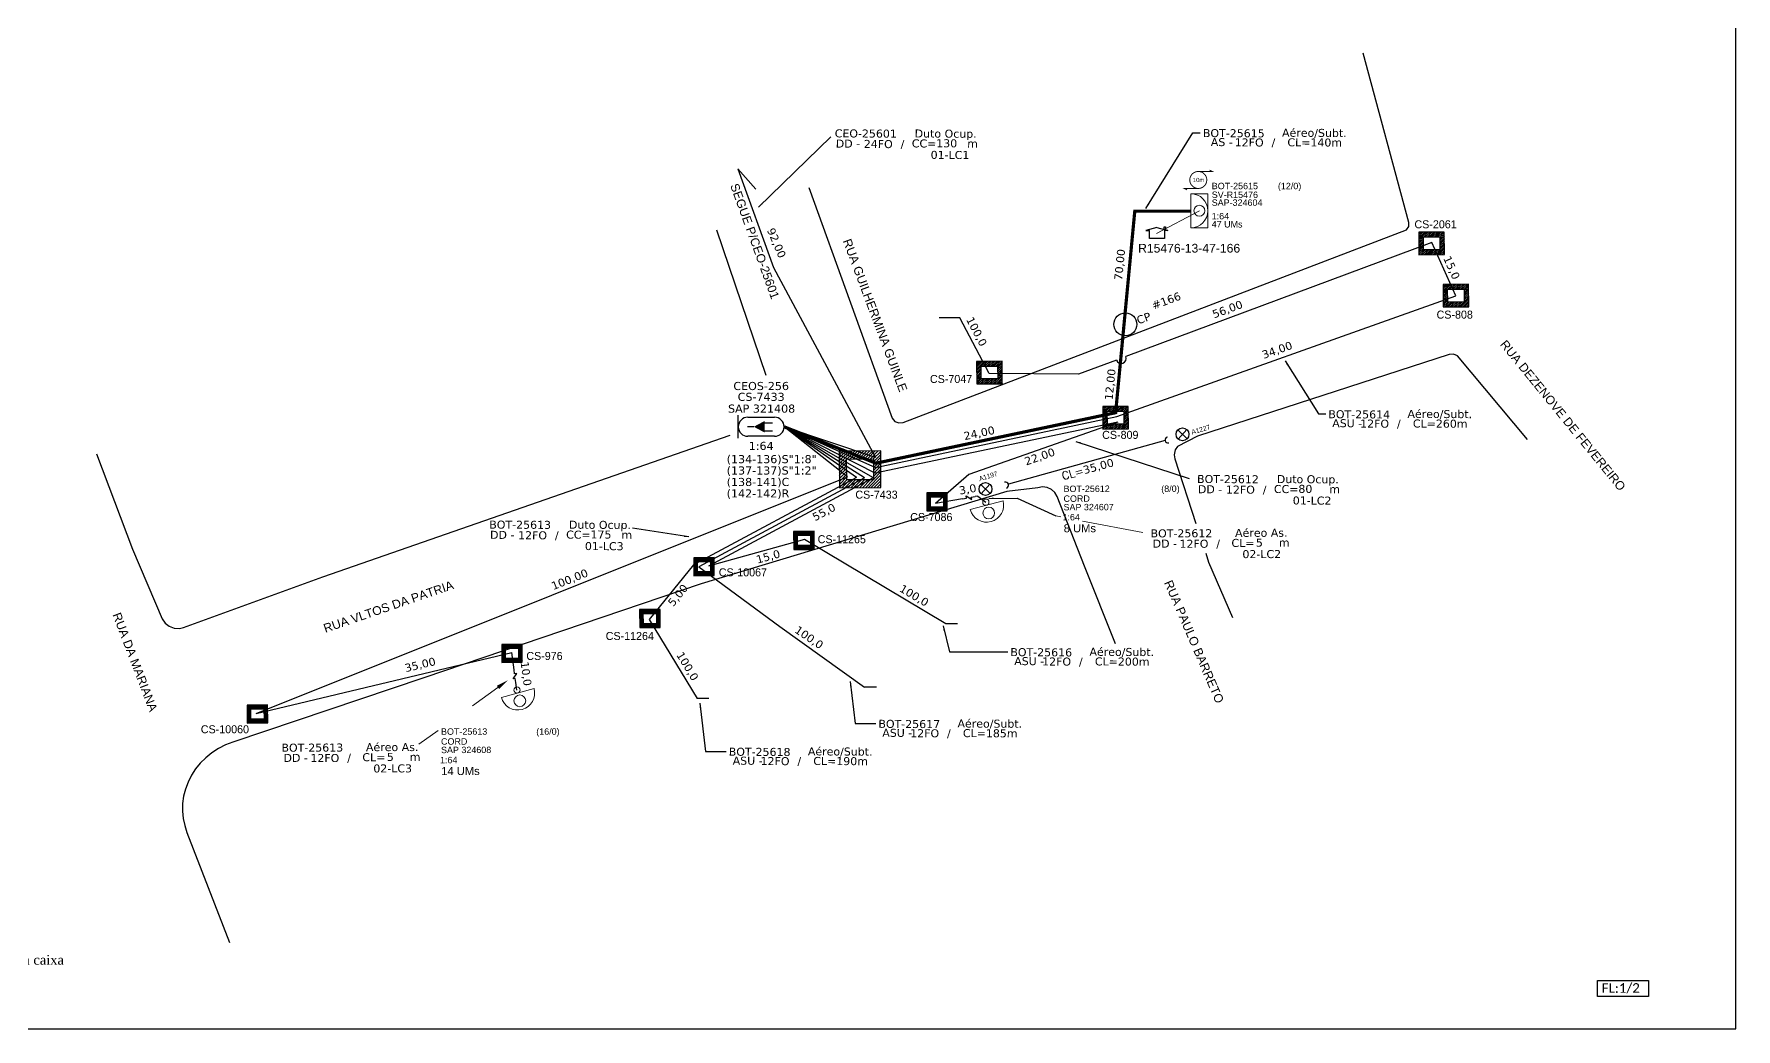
# Model space of a CAD drawing. Header units: metres. Extents: x -1286 to 457, y -500 to 94.
# Drawn here: x -977 to -445, y -500 to -189 of the extents above; entities that cross this region are included whole.
import ezdxf
from ezdxf.enums import TextEntityAlignment as Align

# ---------------------------------------------------------------- set-up
doc = ezdxf.new("R2010")
doc.units = ezdxf.units.M
for name, color, linetype in [('10.1-Caixas Subterrâneas', 5, 'Continuous'), ('20.4-CEOS', 1, 'Continuous'), ('Caixas Subterrâneas', 5, 'Continuous'), ('CAP a instalar', 1, 'Continuous'), ('celulas gpon', 7, 'Continuous'), ('Folga', 1, 'Continuous'), ('label_cabos', 7, 'Continuous'), ('Legenda', 1, 'Continuous'), ('locais legendas', 7, 'Continuous'), ('QUADRA', 7, 'Continuous')]:
    doc.layers.add(name, color=color, linetype=linetype)
for name, color, linetype, lineweight in [("20.0-LEGENDA DOS CDO'S", 1, 'Continuous', 0), ('20.1-CDO_INTERIOR', 1, 'Continuous', 0), ('20.2-CDO_POSTE', 1, 'Continuous', 5), ('20.6-CORDOALHA_SUPORTE', 7, 'Continuous', 25), ('CORDOALHA_SUPORTE', 7, 'Continuous', 25), ('Segmento Logradouro Texto', 238, 'Continuous', 0)]:
    doc.layers.add(name, color=color, linetype=linetype, lineweight=lineweight)
doc.layers.add('DROP DE CLIENTE', color=140, linetype='Continuous', plot=False)
doc.layers.add('EXTRA', color=50, linetype='Continuous', plot=False)
doc.styles.add('ARIAL', font='arial.ttf')
doc.styles.add('DIGICADE', font='arial.ttf')
doc.styles.add('ROMANS', font='romans.shx')
doc.styles.add('siredit', font='verdana.ttf')
doc.styles.add('WMF-Calibri0', font='calibri.ttf')
doc.linetypes.add('FENCELINE1', pattern='A,0.25,-0.1,[133,ltypeshp.shx,S=0.1,R=0,X=-0.1,Y=0],-0.1,1', length=1.45)
doc.dimstyles.new('ISO-25', dxfattribs={"dimtxt": 2.5, "dimasz": 2.5, "dimexe": 1.25, "dimexo": 0.625, "dimtad": 1, "dimtxsty": 'Standard', "dimcen": 2.5, "dimadec": 0, "dimazin": 0, "dimtfac": 1, "dimtmove": 0, "dimatfit": 3, "dimfxl": 0, "dimarcsym": 0})

# ---------------------------------------------------------------- blocks, each defined once
blk = doc.blocks.new('*X70')
at = {"color": 0, "linetype": 'Continuous'}
for p, q in [((-1.25, 0.34099), (-0.49099, 1.1)), ((-1.25, 0.517767), (-0.667767, 1.1)), ((-1.25, 0.694544), (-0.844544, 1.1)), ((-1.25, 0.87132), (-1.02132, 1.1)), ((-1.25, 1.048097), (-1.198097, 1.1)), ((-0.789214, 0.625), (-0.314214, 1.1)), ((-0.612437, 0.625), (-0.137437, 1.1)), ((-0.43566, 0.625), (0.03934, 1.1)), ((-0.258883, 0.625), (0.216117, 1.1)), ((-0.082107, 0.625), (0.392893, 1.1)), ((0.09467, 0.625), (0.56967, 1.1)), ((0.271447, 0.625), (0.746447, 1.1)), ((0.448223, 0.625), (0.923223, 1.1)), ((0.625, 0.625), (1.1, 1.1)), ((0.801777, 0.625), (1.25, 1.073223)), ((-1.25, 0.164214), (-0.8035, 0.610714)), ((-1.25, -0.012563), (-0.8035, 0.433937)), ((-1.25, -0.18934), (-0.8035, 0.25716)), ((-1.25, -0.366117), (-0.8035, 0.080383)), ((0.8035, 0.449947), (1.25, 0.896447)), ((0.8035, 0.27317), (1.25, 0.71967)), ((0.8035, 0.096393), (1.25, 0.542893)), ((0.8035, -0.080383), (1.25, 0.366117)), ((0.8035, -0.25716), (1.25, 0.18934)), ((0.8035, -0.433937), (1.25, 0.012563)), ((-1.25, -0.542893), (-0.8035, -0.096393)), ((-1.25, -0.71967), (-0.8035, -0.27317)), ((-1.25, -0.896447), (-0.8035, -0.449947)), ((-1.25, -1.073223), (-0.801777, -0.625)), ((-1.1, -1.1), (-0.625, -0.625)), ((-0.923223, -1.1), (-0.448223, -0.625)), ((-0.746447, -1.1), (-0.271447, -0.625)), ((-0.56967, -1.1), (-0.09467, -0.625)), ((-0.392893, -1.1), (0.082107, -0.625)), ((-0.216117, -1.1), (0.258883, -0.625)), ((-0.03934, -1.1), (0.43566, -0.625)), ((0.137437, -1.1), (0.612437, -0.625)), ((0.314214, -1.1), (0.789214, -0.625)), ((0.49099, -1.1), (1.25, -0.34099)), ((0.667767, -1.1), (1.25, -0.517767)), ((0.8035, -0.610714), (1.25, -0.164214)), ((0.844544, -1.1), (1.25, -0.694544)), ((1.02132, -1.1), (1.25, -0.87132)), ((1.198097, -1.1), (1.25, -1.048097))]:
    blk.add_line(p, q, dxfattribs=at)
blk = doc.blocks.new('MANHOLE_MQ')
at = {"color": 0, "linetype": 'Continuous'}
for p, q in [((0.00000623, 0.00000569), (-0.00000627, 0.00000569)), ((-0.00000627, 0.00000569), (-0.00000627, -0.00000531)), ((0.00000623, -0.00000531), (0.00000623, 0.00000569)), ((-0.00000404, 0.00000331), (0.00000399, 0.00000331)), ((-0.00000404, -0.00000294), (-0.00000404, 0.00000331)), ((0.00000399, 0.00000331), (0.00000399, -0.00000294)), ((0.00000399, -0.00000294), (-0.00000404, -0.00000294)), ((0.00000399, -0.00000294), (0.00000399, -0.00000294)), ((-0.00000627, -0.00000531), (0.00000623, -0.00000531))]:
    blk.add_line(p, q, dxfattribs=at)
at = {"color": 0, "linetype": 'Continuous', "xscale": 5e-06, "yscale": 5e-06, "zscale": 1e-05}
blk.add_blockref('*X70', (-0.00000002, 0.00000019), dxfattribs=at)
blk = doc.blocks.new('CDOE_CT_POST_DESENHO')
at = {"color": 0}
blk.add_line((2.14, 0.39), (-2.11, 0.39), dxfattribs=at)
for centre, radius in [((0.01, 1.4), 0.733), ((0.01, 0), 0.393)]:
    blk.add_circle(centre, radius, dxfattribs=at)
blk.add_arc((0.01, 0.39), 2.12, 0, 180, dxfattribs=at)
blk = doc.blocks.new('*U108')
at = {"layer": '20.4-CEOS', "color": 7, "style": 'siredit'}
for tag, p in [('FIBRAS_SPLITTER', (0, 0)), ('FIBRAS_TOP_C', (0, -4.13)), ('RESERVA_FINAIS', (0, -5.46))]:
    blk.add_attdef(tag, p, '', height=1.01, dxfattribs=at)
for tag, p, flags in [('ID_ATIVIDADE', (0, -6.77), 3), ('QTDE', (0, -9.4), 1), ('FATOR', (0, -8.09), 1), ('FID', (0, -10.71), 1)]:
    blk.add_attdef(tag, p, '', height=1.01, dxfattribs=dict(at, flags=flags))
blk = doc.blocks.new('*U109')
at = {"layer": '20.4-CEOS', "color": 7, "style": 'siredit'}
blk.add_attdef('FIBRAS_SPLITTER', (0, 0), '', height=1.01, dxfattribs=at)
for tag, p, flags in [('ID_ATIVIDADE', (0, -1.48), 3), ('FATOR', (0, -2.79), 1), ('QTDE', (0, -4.11), 1), ('FID', (0, -5.42), 1)]:
    blk.add_attdef(tag, p, '', height=1.01, dxfattribs=dict(at, flags=flags))
blk = doc.blocks.new('Inst CDOE-8 CAIXA DIST OPT CDOE 48F_8D C_SPL OPTAP')
at = {"layer": "20.0-LEGENDA DOS CDO'S", "color": 0}
for tag, p, style, flags in [('ID_ATIVIDADE', (0.12, 6.47), 'ARIAL', 3), ('FATOR', (7.92, 6.47), 'ARIAL', 1), ('QTDE', (0.23, -0.97), 'DIGICADE', 3)]:
    blk.add_attdef(tag, p, '', height=0.8, rotation=0.118, dxfattribs=dict(at, style=style, flags=flags))
at = {"layer": "20.0-LEGENDA DOS CDO'S", "color": 0, "style": 'ARIAL'}
for tag, p, height in [('CORDOALHA', (0.12, 4.02), 0.8), ('FID', (0.12, 5.25), 0.8), ('1:XX', (-0.01, 1.7), 0.8), ('SAP', (0.12, 2.96), 0.8), ('UMS', (0.14, 0.22), 1)]:
    blk.add_attdef(tag, p, '', height=height, rotation=0.118, dxfattribs=at)
blk.add_attdef('FIBRAS_UTILIZADAS', text='', height=0.8, rotation=0.118, dxfattribs=at).set_placement((13.48, 5.26), align=Align.CENTER)
blk = doc.blocks.new('Inst CDOE-16 CAIXA DIST OPT CDOE 48F_16D C_SPL_2_1_8')
at = {"layer": "20.0-LEGENDA DOS CDO'S", "color": 0}
for tag, p, style, flags in [('ID_ATIVIDADE', (0.12, 6.47), 'ARIAL', 3), ('FATOR', (7.92, 6.47), 'ARIAL', 1), ('QTDE', (0.1, -1.17), 'DIGICADE', 3)]:
    blk.add_attdef(tag, p, '', height=0.8, rotation=0.118, dxfattribs=dict(at, style=style, flags=flags))
at = {"layer": "20.0-LEGENDA DOS CDO'S", "color": 0, "style": 'ARIAL'}
for tag, p, height in [('CORDOALHA', (0.12, 4.02), 0.8), ('FID', (0.12, 5.25), 0.8), ('1:XX', (-0.01, 1.7), 0.8), ('SAP', (0.12, 2.96), 0.8), ('UMS', (0.14, 0.22), 1)]:
    blk.add_attdef(tag, p, '', height=height, rotation=0.118, dxfattribs=at)
blk.add_attdef('FIBRAS_UTILIZADAS', text='', height=0.8, rotation=0.118, dxfattribs=at).set_placement((13.48, 5.26), align=Align.CENTER)
blk = doc.blocks.new('SURVEY_SURVEY')
for p, q in [((0, 0.0000127), (-0.0000126, 0.000009)), ((-0.0000126, 0.000009), (-0.0000086, 0.000009)), ((-0.0000086, 0), (-0.0000086, 0.000009)), ((0.0000086, 0), (-0.0000086, 0)), ((0, 0.0000127), (0.0000126, 0.000009)), ((0.0000084, 0.0000132), (0.0000098, 0.0000132)), ((0.0000084, 0.0000103), (0.0000084, 0.0000132)), ((0.0000126, 0.000009), (0.0000086, 0.000009)), ((0.0000086, 0.000009), (0.0000086, 0)), ((0.0000098, 0.0000132), (0.0000098, 0.0000099))]:
    blk.add_line(p, q)
blk = doc.blocks.new('Inst CB DT OCUP CFOA-SM-DD-G-24')
at = {"layer": 'label_cabos', "color": 0, "style": 'siredit'}
for tag, flags, p in [('ID_ATIVIDADE', 3, (1.31, 2.67)), ('FATOR', 1, (11.56, 2.55))]:
    blk.add_attdef(tag, text='', height=1, rotation=359.69, dxfattribs=dict(at, flags=flags)).set_placement(p, align=Align.MIDDLE_CENTER)
for tag, p in [('TIPO_CABO', (1.11, 0)), ('DESTINO_CABO', (3.13, 1.26)), ('CABO', (4.69, -0.05)), ('/', (7.71, -0.05)), ('LANCE', (10.41, 0.02)), ('TIPO_CABO', (13.11, 1.24)), ('UND', (16.46, 0)), ('FID', (13.65, -1.41))]:
    blk.add_attdef(tag, text='', height=1, rotation=359.69, dxfattribs=at).set_placement(p, align=Align.MIDDLE_CENTER)
blk.add_attdef('QTDE', (11.93, -0.45), '', height=1, rotation=359.69, dxfattribs=at)
blk = doc.blocks.new('Inst CORD ALUMINIO 4.8 MM 3F(sem recursos)')
at = {"color": 0, "lineweight": 0, "style": 'ROMANS'}
blk.add_attdef('FID', (-19.18, -2.21), '', height=1, dxfattribs=at)
blk.add_attdef('LANCE', text='', height=1, dxfattribs=at).set_placement((-0.54, -2.21), align=Align.RIGHT)
at = {"color": 0, "lineweight": 0, "style": 'ROMANS', "flags": 3}
for tag, p in [('FATOR', (-5.2, -4.44)), ('ID_ATIVIDADE', (-5.2, -6.67))]:
    blk.add_attdef(tag, p, '', height=1, dxfattribs=at)
at = {"layer": 'label_cabos', "color": 0, "style": 'siredit'}
blk.add_attdef('QTDE', (-0.54, -2.21), '', height=1, rotation=359.69, dxfattribs=at)
blk = doc.blocks.new('Inst CB DT OCUP CFOA-SM-DD-S-12')
at = {"layer": 'label_cabos', "color": 0, "style": 'siredit'}
for tag, flags, p in [('ID_ATIVIDADE', 3, (1.31, 2.67)), ('FATOR', 1, (11.56, 2.55))]:
    blk.add_attdef(tag, text='', height=1, rotation=359.69, dxfattribs=dict(at, flags=flags)).set_placement(p, align=Align.MIDDLE_CENTER)
for tag, p in [('TIPO_CABO', (1.11, 0)), ('DESTINO_CABO', (3.13, 1.26)), ('CABO', (4.69, -0.05)), ('/', (7.71, -0.05)), ('LANCE', (10.41, 0.02)), ('TIPO_CABO', (13.11, 1.24)), ('UND', (16.46, 0)), ('FID', (13.65, -1.41))]:
    blk.add_attdef(tag, text='', height=1, rotation=359.69, dxfattribs=at).set_placement(p, align=Align.MIDDLE_CENTER)
blk.add_attdef('QTDE', (11.93, -0.45), '', height=1, rotation=359.69, dxfattribs=at)
blk = doc.blocks.new('Inst CB AS CFOA-SM-ASU-120-S-12')
at = {"layer": 'label_cabos', "color": 0, "style": 'siredit'}
for tag, flags, p in [('ID_ATIVIDADE', 3, (1.31, 2.67)), ('FATOR', 1, (11.56, 2.55))]:
    blk.add_attdef(tag, text='', height=1, rotation=359.69, dxfattribs=dict(at, flags=flags)).set_placement(p, align=Align.MIDDLE_CENTER)
for tag, p in [('TIPO_CABO', (1.26, 0)), ('DESTINO_CABO', (3.13, 1.26)), ('CABO', (4.69, -0.05)), ('/', (7.71, -0.05)), ('LANCE', (10.81, 0)), ('TIPO_CABO', (13.11, 1.24)), ('UND', (15.96, 0)), ('FID', (13.15, -1.41))]:
    blk.add_attdef(tag, text='', height=1, rotation=359.69, dxfattribs=at).set_placement(p, align=Align.MIDDLE_CENTER)
blk.add_attdef('QTDE', (12.43, -0.47), '', height=1, rotation=359.69, dxfattribs=at)
blk = doc.blocks.new('LEGENDA DOS CABOS')
at = {"layer": 'EXTRA', "color": 0, "style": 'siredit'}
for tag, p in [('ID', (4.6, 0.97)), ('XX', (9.03, 0.97))]:
    blk.add_attdef(tag, text='', height=0.48, rotation=359.69, dxfattribs=at).set_placement(p, align=Align.MIDDLE_CENTER)
at = {"layer": 'Legenda', "color": 0, "style": 'siredit'}
for tag, p in [('TIPO_CABO', (1.31, 0)), ('CABO', (4.69, -0.05)), ('/', (6.81, -0.05)), ('METROS', (10.03, -0.05))]:
    blk.add_attdef(tag, text='', height=0.8, rotation=359.69, dxfattribs=at).set_placement(p, align=Align.MIDDLE_CENTER)
blk = doc.blocks.new('A$C07E14978')
at = {"layer": 'Folga', "color": 0, "const_width": 0.146}
blk.add_lwpolyline([(2.23, 2.92, 1.000012), (2.23, 0.28, 0.999978)], format="xyb", close=True, dxfattribs=at)
at = {"layer": 'Folga', "color": 0, "const_width": 0.137}
for points in [[(2.23, 2.92), (4.42, 2.92), (3.98, 3.13)], [(2.23, 0.28), (0.03, 0.28), (0.47, 0.06)]]:
    blk.add_lwpolyline(points, dxfattribs=at)
at = {"layer": 'Folga', "color": 0}
blk.add_text('10m', height=0.659, dxfattribs=at).set_placement((1.38, 1.27))

msp = doc.modelspace()

# ---------------------------------------------------------------- linework, layer by layer
at = {"color": 1}
for p, q in [((-619.46, -312.76), (-616.53, -315.51)), ((-616.62, -312.67), (-619.36, -315.6)), ((-681.01, -329.84), (-678.07, -332.58)), ((-678.17, -329.74), (-680.91, -332.68))]:
    msp.add_line(p, q, dxfattribs=at)
msp.add_lwpolyline([(-1286.07, -499.81), (-445.07, -499.81), (-445.07, 94.19), (-1286.07, 94.19)], close=True)
at = {"color": 2, "lineweight": 0}
msp.add_lwpolyline([(-657.57, -339.63), (-655.95, -339.94)], dxfattribs=at)
at = {"color": 7, "lineweight": 0}
for points in [[(-649.18, -341.23), (-630.42, -344.79)], [(-831.84, -393.16), (-839.83, -398.89)], [(-850.53, -406.58), (-856.58, -410.93)]]:
    msp.add_lwpolyline(points, dxfattribs=at)
at = {"color": 7}
msp.add_lwpolyline([(-488.37, -484.64), (-472.44, -484.64), (-472.44, -489.7), (-488.37, -489.7)], close=True, dxfattribs=at)
at = {"color": 1}
for centre in [(-617.99, -314.13), (-679.54, -331.21)]:
    msp.add_circle(centre, 2.01, dxfattribs=at)
at = {"color": 7, "lineweight": 0}
msp.add_solid([(-832.21, -392.65), (-828.8, -390.97), (-831.48, -393.67)], dxfattribs=at)
at = {"layer": '20.1-CDO_INTERIOR', "color": 1, "lineweight": 18}
msp.add_lwpolyline([(-610.06, -249.63), (-610.05, -239.01), (-615.37, -239.01), (-615.37, -249.63)], close=True, dxfattribs=at)
msp.add_circle((-612.71, -244.32), 1.7, dxfattribs=at)
msp.add_arc((-615.37, -244.32), 5.31, 269.9724, 89.9724, dxfattribs=at)
at = {"layer": '20.4-CEOS', "color": 5}
for p, q in [((-753.79, -308.79), (-745.43, -308.79)), ((-745.43, -314.75), (-753.79, -314.75))]:
    msp.add_line(p, q, dxfattribs=at)
for points in [[(-756.77, -315.36), (-756.77, -308.17)], [(-751.92, -311.77), (-753.93, -311.77)], [(-748.62, -310.58), (-746.08, -310.58)], [(-748.62, -313.06), (-746.08, -313.06)]]:
    msp.add_lwpolyline(points, dxfattribs=at)
msp.add_lwpolyline([(-751.92, -311.77, 0, 3.68, 0), (-748.47, -311.77, 3.68, 3.68, 0)], format="xyseb", dxfattribs=at)
for centre, start, end in [((-753.79, -311.77), 90, 270), ((-745.43, -311.77), 270, 90)]:
    msp.add_arc(centre, 2.98, start, end, dxfattribs=at)
at = {"layer": 'Caixas Subterrâneas', "color": 5}
msp.add_circle((-635.82, -279.79), 3.59, dxfattribs=at)
at = {"layer": 'CAP a instalar', "color": 7, "ltscale": 5}
for points in [[(-751.32, -237.58), (-756.88, -231.27), (-745.78, -261.99), (-713.94, -321.35)], [(-742.45, -311.77), (-713.9, -324.47), (-638.53, -308.58), (-532.55, -270.92), (-540.04, -254.28), (-635.65, -289.85)], [(-687.52, -277.8), (-693.96, -277.8)], [(-638.65, -290.97), (-650.45, -295.36), (-678.4, -295.17), (-687.52, -277.8)], [(-714.04, -326.29), (-742.45, -311.77)], [(-714.56, -327.69), (-742.45, -311.77)], [(-717.29, -327.71), (-742.45, -311.77)], [(-719.78, -327.62), (-742.45, -311.77)], [(-722.61, -327.4), (-742.45, -311.77)], [(-713.94, -321.35), (-742.45, -311.77)], [(-638.17, -310.3), (-714.04, -326.29)], [(-638.17, -310.3), (-684.78, -326.72), (-695.11, -335.74)], [(-907.39, -401.35), (-722.61, -327.4)], [(-719.78, -327.62), (-770.77, -354.86)], [(-717.29, -327.71), (-769.05, -355.49)], [(-714.59, -327.68), (-766.08, -355.32)], [(-686.72, -334.27), (-695.11, -335.74)], [(-686.72, -334.27), (-685.49, -334.05), (-685.61, -333.38), (-683.83, -334.48), (-683.99, -333.8), (-682.78, -333.59)], [(-681.96, -333.44), (-682.78, -333.59)], [(-681.96, -333.44), (-679.45, -335.33)], [(-691.95, -373.35), (-736.09, -346.99), (-766.08, -355.32)], [(-770.77, -354.86), (-784.62, -371.91), (-769.64, -396.58)], [(-769.05, -355.49), (-743.78, -374.16), (-717.32, -393.07)], [(-688.23, -373.35), (-691.95, -373.35)], [(-907.39, -401.35), (-827.53, -382.22)], [(-826.79, -387.71), (-827.53, -382.22)], [(-826.26, -391.67), (-826.43, -390.43), (-827.11, -390.53), (-825.94, -388.8), (-826.63, -388.92), (-826.79, -387.71)], [(-825.95, -393.98), (-826.26, -391.67)], [(-713.6, -393.07), (-717.32, -393.07)], [(-765.92, -396.58), (-769.64, -396.58)]]:
    msp.add_lwpolyline(points, dxfattribs=at)
at = {"layer": 'CAP a instalar', "color": 1, "linetype": 'FENCELINE1', "ltscale": 8, "const_width": 1}
msp.add_lwpolyline([(-742.45, -311.77), (-713.76, -323.16), (-638.87, -307.38), (-632.89, -244.46), (-615.33, -244.47)], dxfattribs=at)
at = {"layer": 'CAP a instalar', "color": 7, "ltscale": 5}
msp.add_lwpolyline([(-638.65, -290.97, 1), (-635.65, -289.85)], format="xyb", dxfattribs=at)
at = {"layer": 'CORDOALHA_SUPORTE', "ltscale": 5}
msp.add_line((-623.41, -316.1), (-672.37, -329.69), dxfattribs=at)
for centre, start, end in [((-622.48, -315.9), 102.684, 282.684), ((-673.28, -329.99), 288.3308, 108.3308)]:
    msp.add_arc(centre, 0.954, start, end, dxfattribs=at)
at = {"layer": 'DROP DE CLIENTE', "lineweight": 0}
msp.add_lwpolyline([(-612.71, -244.32), (-626.12, -251.46)], dxfattribs=at)
at = {"layer": 'QUADRA', "color": 4}
for points in [[(-734.68, -237.08), (-708.72, -309.07), (-707.89, -310.09), (-706.63, -310.57), (-705.28, -310.41), (-547.99, -250.31), (-547.26, -249.22), (-547.25, -247.94), (-561.5, -195.09)], [(-748.03, -295.75), (-763.5, -250.34)], [(-510.2, -315.75), (-532.11, -289.67), (-533.36, -289.12), (-534.71, -289.21), (-613.32, -314.76), (-619.58, -317.9), (-620.29, -318.97), (-620.61, -320.54), (-620.36, -321.77), (-613.78, -341.97)], [(-957.24, -320.24), (-946.01, -350.02), (-936.71, -371.76), (-935.84, -373.08), (-934.55, -374.07), (-933.03, -374.64), (-931.36, -374.75), (-930.07, -374.49), (-886.54, -358.68), (-759.34, -314.44)], [(-638.9, -379.59), (-648.65, -355.27), (-657.16, -333.53), (-657.87, -332.31), (-658.94, -331.37), (-660.28, -330.74), (-661.76, -330.56), (-663.22, -330.8), (-672.91, -331.99), (-768.41, -360.83), (-854.97, -390.19), (-914.69, -410.25), (-917.01, -411.13), (-919.2, -412.26), (-921.22, -413.59), (-923.11, -415.11), (-924.84, -416.8), (-926.32, -418.63), (-927.62, -420.61), (-928.68, -422.71), (-929.5, -424.9), (-930.06, -427.14), (-930.37, -429.43), (-930.42, -431.77), (-930.2, -434.05), (-929.72, -436.33), (-929.03, -438.48), (-915.69, -472.84)], [(-610.74, -351.29), (-609.85, -354.04), (-602.39, -371.37)]]:
    msp.add_lwpolyline(points, dxfattribs=at)

# ---------------------------------------------------------------- block references
at = {"color": 7, "lineweight": 0}
ref = msp.add_blockref('Inst CB DT OCUP CFOA-SM-DD-G-24', (-724.74, -223.35), dxfattribs=dict(at, xscale=2.5, yscale=2.5, zscale=2.5))
ref.add_attrib('DESTINO_CABO', 'CEO-25601', dxfattribs={"layer": 'label_cabos', "color": 0, "height": 2.5, "rotation": 359.69, "style": 'siredit'}).set_placement((-716.92, -220.2), align=Align.MIDDLE_CENTER)
ref.add_attrib('TIPO_CABO', 'Duto Ocup.', dxfattribs={"layer": 'label_cabos', "color": 0, "height": 2.5, "rotation": 359.69, "style": 'siredit'}).set_placement((-691.97, -220.24), align=Align.MIDDLE_CENTER)
ref.add_attrib('/', '/', dxfattribs={"layer": 'label_cabos', "color": 0, "height": 2.5, "rotation": 359.69, "style": 'siredit'}).set_placement((-705.46, -223.48), align=Align.MIDDLE_CENTER)
ref.add_attrib('FID', '01-LC1', dxfattribs={"layer": 'label_cabos', "color": 0, "height": 2.5, "rotation": 359.69, "style": 'siredit'}).set_placement((-690.62, -226.89), align=Align.MIDDLE_CENTER)
ref.add_attrib('LANCE', 'CC=', dxfattribs={"layer": 'label_cabos', "color": 0, "height": 2.5, "rotation": 359.69, "style": 'siredit'}).set_placement((-698.72, -223.3), align=Align.MIDDLE_CENTER)
ref.add_attrib('UND', 'm', dxfattribs={"layer": 'label_cabos', "color": 0, "height": 2.5, "rotation": 359.69, "style": 'siredit'}).set_placement((-683.58, -223.35), align=Align.MIDDLE_CENTER)
ref.add_attrib('CABO', '24FO', dxfattribs={"layer": 'label_cabos', "color": 0, "height": 2.5, "rotation": 359.69, "style": 'siredit'}).set_placement((-713.03, -223.48), align=Align.MIDDLE_CENTER)
ref.add_attrib('TIPO_CABO', 'DD - ', dxfattribs={"layer": 'label_cabos', "color": 0, "height": 2.5, "rotation": 359.69, "style": 'siredit'}).set_placement((-721.96, -223.36), align=Align.MIDDLE_CENTER)
ref.add_attrib('QTDE', '130', (-694.92, -224.49), dxfattribs={"layer": 'label_cabos', "color": 0, "height": 2.5, "rotation": 359.69, "style": 'siredit'})
ref = msp.add_blockref('LEGENDA DOS CABOS', (-612.56, -224.18), dxfattribs=dict(at, xscale=2.5, yscale=2.5, zscale=2.5))
ref.add_attrib('ID', 'BOT-25615', dxfattribs={"layer": 'label_cabos', "color": 0, "height": 2.5, "rotation": 359.69, "style": 'siredit'}).set_placement((-601.96, -220.11), align=Align.MIDDLE_CENTER)
ref.add_attrib('CABO', '12FO', dxfattribs={"layer": 'label_cabos', "color": 0, "height": 2.5, "rotation": 359.69, "style": 'siredit'}).set_placement((-597.15, -222.99), align=Align.MIDDLE_CENTER)
ref.add_attrib('METROS', 'CL=140m', dxfattribs={"layer": 'label_cabos', "color": 0, "height": 2.5, "rotation": 359.69, "style": 'siredit'}).set_placement((-576.67, -222.99), align=Align.MIDDLE_CENTER)
ref.add_attrib('XX', 'Aéreo/Subt.', dxfattribs={"layer": 'label_cabos', "color": 0, "height": 2.5, "rotation": 359.69, "style": 'siredit'}).set_placement((-576.79, -220), align=Align.MIDDLE_CENTER)
ref.add_attrib('/', '/', dxfattribs={"layer": 'label_cabos', "color": 0, "height": 2.5, "rotation": 359.69, "style": 'siredit'}).set_placement((-589.58, -222.99), align=Align.MIDDLE_CENTER)
ref.add_attrib('TIPO_CABO', 'AS -', dxfattribs={"layer": 'label_cabos', "color": 0, "height": 2.5, "rotation": 359.69, "style": 'siredit'}).set_placement((-605.71, -222.88), align=Align.MIDDLE_CENTER)
at = {"color": 151, "xscale": 271945.9040958493, "yscale": 271945.904221756, "zscale": 271945.9041097232}
msp.add_blockref('SURVEY_SURVEY', (-625.99, -252.96), dxfattribs=at)
at = {"color": 7, "lineweight": 0}
ref = msp.add_blockref('LEGENDA DOS CABOS', (-573.37, -311.98), dxfattribs=dict(at, xscale=2.5, yscale=2.5, zscale=2.5))
ref.add_attrib('ID', 'BOT-25614', dxfattribs={"layer": 'label_cabos', "color": 0, "height": 2.5, "rotation": 359.69, "style": 'siredit'}).set_placement((-562.77, -307.9), align=Align.MIDDLE_CENTER)
ref.add_attrib('CABO', '12FO', dxfattribs={"layer": 'label_cabos', "color": 0, "height": 2.5, "rotation": 359.69, "style": 'siredit'}).set_placement((-557.96, -310.79), align=Align.MIDDLE_CENTER)
ref.add_attrib('METROS', 'CL=260m', dxfattribs={"layer": 'label_cabos', "color": 0, "height": 2.5, "rotation": 359.69, "style": 'siredit'}).set_placement((-537.47, -310.79), align=Align.MIDDLE_CENTER)
ref.add_attrib('XX', 'Aéreo/Subt.', dxfattribs={"layer": 'label_cabos', "color": 0, "height": 2.5, "rotation": 359.69, "style": 'siredit'}).set_placement((-537.6, -307.79), align=Align.MIDDLE_CENTER)
ref.add_attrib('/', '/', dxfattribs={"layer": 'label_cabos', "color": 0, "height": 2.5, "rotation": 359.69, "style": 'siredit'}).set_placement((-550.39, -310.79), align=Align.MIDDLE_CENTER)
ref.add_attrib('TIPO_CABO', 'ASU -', dxfattribs={"layer": 'label_cabos', "color": 0, "height": 2.5, "rotation": 359.69, "style": 'siredit'}).set_placement((-566.52, -310.67), align=Align.MIDDLE_CENTER)
at = {"color": 0, "lineweight": 0}
ref = msp.add_blockref('Inst CORD ALUMINIO 4.8 MM 3F(sem recursos)', (-648.85, -320.9), dxfattribs=dict(at, xscale=2.5, yscale=2.5, zscale=2.5, rotation=15.50738651452228))
ref.add_attrib('QTDE', '35,00', (-648.67, -326.59), dxfattribs={"layer": '20.6-CORDOALHA_SUPORTE', "color": 0, "height": 2.5, "rotation": 15.1974, "style": 'siredit'})
ref.add_attrib('LANCE', 'CL=', dxfattribs={"layer": '20.6-CORDOALHA_SUPORTE', "color": 0, "lineweight": 0, "height": 2.5, "rotation": 15.5074, "style": 'ROMANS'}).set_placement((-648.67, -326.59), align=Align.RIGHT)
at = {"color": 7, "lineweight": 0}
ref = msp.add_blockref('Inst CB DT OCUP CFOA-SM-DD-S-12', (-611.61, -331.27), dxfattribs=dict(at, xscale=2.5, yscale=2.5, zscale=2.5))
ref.add_attrib('DESTINO_CABO', 'BOT-25612', dxfattribs={"layer": 'label_cabos', "color": 0, "height": 2.5, "rotation": 359.69, "style": 'siredit'}).set_placement((-603.78, -328.12), align=Align.MIDDLE_CENTER)
ref.add_attrib('TIPO_CABO', 'Duto Ocup.', dxfattribs={"layer": 'label_cabos', "color": 0, "height": 2.5, "rotation": 359.69, "style": 'siredit'}).set_placement((-578.83, -328.16), align=Align.MIDDLE_CENTER)
ref.add_attrib('/', '/', dxfattribs={"layer": 'label_cabos', "color": 0, "height": 2.5, "rotation": 359.69, "style": 'siredit'}).set_placement((-592.32, -331.4), align=Align.MIDDLE_CENTER)
ref.add_attrib('FID', '01-LC2', dxfattribs={"layer": 'label_cabos', "color": 0, "height": 2.5, "rotation": 359.69, "style": 'siredit'}).set_placement((-577.49, -334.81), align=Align.MIDDLE_CENTER)
ref.add_attrib('LANCE', 'CC=', dxfattribs={"layer": 'label_cabos', "color": 0, "height": 2.5, "rotation": 359.69, "style": 'siredit'}).set_placement((-585.58, -331.22), align=Align.MIDDLE_CENTER)
ref.add_attrib('UND', 'm', dxfattribs={"layer": 'label_cabos', "color": 0, "height": 2.5, "rotation": 359.69, "style": 'siredit'}).set_placement((-570.45, -331.27), align=Align.MIDDLE_CENTER)
ref.add_attrib('CABO', '12FO', dxfattribs={"layer": 'label_cabos', "color": 0, "height": 2.5, "rotation": 359.69, "style": 'siredit'}).set_placement((-599.89, -331.4), align=Align.MIDDLE_CENTER)
ref.add_attrib('TIPO_CABO', 'DD - ', dxfattribs={"layer": 'label_cabos', "color": 0, "height": 2.5, "rotation": 359.69, "style": 'siredit'}).set_placement((-608.82, -331.29), align=Align.MIDDLE_CENTER)
ref.add_attrib('QTDE', '80', (-581.78, -332.41), dxfattribs={"layer": 'label_cabos', "color": 0, "height": 2.5, "rotation": 359.69, "style": 'siredit'})
ref = msp.add_blockref('Inst CB DT OCUP CFOA-SM-DD-S-12', (-832.75, -345.52), dxfattribs=dict(at, xscale=2.5, yscale=2.5, zscale=2.5))
ref.add_attrib('DESTINO_CABO', 'BOT-25613', dxfattribs={"layer": 'label_cabos', "color": 0, "height": 2.5, "rotation": 359.69, "style": 'siredit'}).set_placement((-824.92, -342.36), align=Align.MIDDLE_CENTER)
ref.add_attrib('TIPO_CABO', 'Duto Ocup.', dxfattribs={"layer": 'label_cabos', "color": 0, "height": 2.5, "rotation": 359.69, "style": 'siredit'}).set_placement((-799.98, -342.4), align=Align.MIDDLE_CENTER)
ref.add_attrib('/', '/', dxfattribs={"layer": 'label_cabos', "color": 0, "height": 2.5, "rotation": 359.69, "style": 'siredit'}).set_placement((-813.46, -345.65), align=Align.MIDDLE_CENTER)
ref.add_attrib('FID', '01-LC3', dxfattribs={"layer": 'label_cabos', "color": 0, "height": 2.5, "rotation": 359.69, "style": 'siredit'}).set_placement((-798.63, -349.05), align=Align.MIDDLE_CENTER)
ref.add_attrib('LANCE', 'CC=', dxfattribs={"layer": 'label_cabos', "color": 0, "height": 2.5, "rotation": 359.69, "style": 'siredit'}).set_placement((-806.72, -345.46), align=Align.MIDDLE_CENTER)
ref.add_attrib('UND', 'm', dxfattribs={"layer": 'label_cabos', "color": 0, "height": 2.5, "rotation": 359.69, "style": 'siredit'}).set_placement((-791.59, -345.51), align=Align.MIDDLE_CENTER)
ref.add_attrib('CABO', '12FO', dxfattribs={"layer": 'label_cabos', "color": 0, "height": 2.5, "rotation": 359.69, "style": 'siredit'}).set_placement((-821.03, -345.65), align=Align.MIDDLE_CENTER)
ref.add_attrib('TIPO_CABO', 'DD - ', dxfattribs={"layer": 'label_cabos', "color": 0, "height": 2.5, "rotation": 359.69, "style": 'siredit'}).set_placement((-829.97, -345.53), align=Align.MIDDLE_CENTER)
ref.add_attrib('QTDE', '175', (-802.93, -346.65), dxfattribs={"layer": 'label_cabos', "color": 0, "height": 2.5, "rotation": 359.69, "style": 'siredit'})
ref = msp.add_blockref('LEGENDA DOS CABOS', (-672.72, -386.27), dxfattribs=dict(at, xscale=2.5, yscale=2.5, zscale=2.5))
ref.add_attrib('ID', 'BOT-25616', dxfattribs={"layer": 'label_cabos', "color": 0, "height": 2.5, "rotation": 359.69, "style": 'siredit'}).set_placement((-662.12, -382.19), align=Align.MIDDLE_CENTER)
ref.add_attrib('CABO', '12FO', dxfattribs={"layer": 'label_cabos', "color": 0, "height": 2.5, "rotation": 359.69, "style": 'siredit'}).set_placement((-657.31, -385.08), align=Align.MIDDLE_CENTER)
ref.add_attrib('METROS', 'CL=200m', dxfattribs={"layer": 'label_cabos', "color": 0, "height": 2.5, "rotation": 359.69, "style": 'siredit'}).set_placement((-636.82, -385.08), align=Align.MIDDLE_CENTER)
ref.add_attrib('XX', 'Aéreo/Subt.', dxfattribs={"layer": 'label_cabos', "color": 0, "height": 2.5, "rotation": 359.69, "style": 'siredit'}).set_placement((-636.95, -382.08), align=Align.MIDDLE_CENTER)
ref.add_attrib('/', '/', dxfattribs={"layer": 'label_cabos', "color": 0, "height": 2.5, "rotation": 359.69, "style": 'siredit'}).set_placement((-649.74, -385.08), align=Align.MIDDLE_CENTER)
ref.add_attrib('TIPO_CABO', 'ASU -', dxfattribs={"layer": 'label_cabos', "color": 0, "height": 2.5, "rotation": 359.69, "style": 'siredit'}).set_placement((-665.87, -384.96), align=Align.MIDDLE_CENTER)
ref = msp.add_blockref('LEGENDA DOS CABOS', (-713.94, -408.66), dxfattribs=dict(at, xscale=2.5, yscale=2.5, zscale=2.5))
ref.add_attrib('ID', 'BOT-25617', dxfattribs={"layer": 'label_cabos', "color": 0, "height": 2.5, "rotation": 359.69, "style": 'siredit'}).set_placement((-703.34, -404.58), align=Align.MIDDLE_CENTER)
ref.add_attrib('CABO', '12FO', dxfattribs={"layer": 'label_cabos', "color": 0, "height": 2.5, "rotation": 359.69, "style": 'siredit'}).set_placement((-698.53, -407.47), align=Align.MIDDLE_CENTER)
ref.add_attrib('METROS', 'CL=185m', dxfattribs={"layer": 'label_cabos', "color": 0, "height": 2.5, "rotation": 359.69, "style": 'siredit'}).set_placement((-678.05, -407.47), align=Align.MIDDLE_CENTER)
ref.add_attrib('XX', 'Aéreo/Subt.', dxfattribs={"layer": 'label_cabos', "color": 0, "height": 2.5, "rotation": 359.69, "style": 'siredit'}).set_placement((-678.18, -404.47), align=Align.MIDDLE_CENTER)
ref.add_attrib('/', '/', dxfattribs={"layer": 'label_cabos', "color": 0, "height": 2.5, "rotation": 359.69, "style": 'siredit'}).set_placement((-690.96, -407.47), align=Align.MIDDLE_CENTER)
ref.add_attrib('TIPO_CABO', 'ASU -', dxfattribs={"layer": 'label_cabos', "color": 0, "height": 2.5, "rotation": 359.69, "style": 'siredit'}).set_placement((-707.09, -407.35), align=Align.MIDDLE_CENTER)
ref = msp.add_blockref('LEGENDA DOS CABOS', (-760.68, -417.35), dxfattribs=dict(at, xscale=2.5, yscale=2.5, zscale=2.5))
ref.add_attrib('ID', 'BOT-25618', dxfattribs={"layer": 'label_cabos', "color": 0, "height": 2.5, "rotation": 359.69, "style": 'siredit'}).set_placement((-750.09, -413.28), align=Align.MIDDLE_CENTER)
ref.add_attrib('CABO', '12FO', dxfattribs={"layer": 'label_cabos', "color": 0, "height": 2.5, "rotation": 359.69, "style": 'siredit'}).set_placement((-745.28, -416.17), align=Align.MIDDLE_CENTER)
ref.add_attrib('METROS', 'CL=190m', dxfattribs={"layer": 'label_cabos', "color": 0, "height": 2.5, "rotation": 359.69, "style": 'siredit'}).set_placement((-724.79, -416.17), align=Align.MIDDLE_CENTER)
ref.add_attrib('XX', 'Aéreo/Subt.', dxfattribs={"layer": 'label_cabos', "color": 0, "height": 2.5, "rotation": 359.69, "style": 'siredit'}).set_placement((-724.92, -413.17), align=Align.MIDDLE_CENTER)
ref.add_attrib('/', '/', dxfattribs={"layer": 'label_cabos', "color": 0, "height": 2.5, "rotation": 359.69, "style": 'siredit'}).set_placement((-737.71, -416.17), align=Align.MIDDLE_CENTER)
ref.add_attrib('TIPO_CABO', 'ASU -', dxfattribs={"layer": 'label_cabos', "color": 0, "height": 2.5, "rotation": 359.69, "style": 'siredit'}).set_placement((-753.83, -416.05), align=Align.MIDDLE_CENTER)
at = {"layer": '10.1-Caixas Subterrâneas', "color": 30, "rotation": 180.4029588641664}
for p, xscale, yscale, zscale in [((-540.17, -254.39), 639575.108622319, 639575.108622319, 639575.108622319), ((-532.58, -270.68), 639575.108622319, 639575.108622319, 639575.108622319), ((-678.31, -294.71), 639575.108622319, 639575.108622319, 639575.108622319), ((-638.9, -308.83), 639575.108622319, 639575.108622319, 639575.108622319), ((-718.74, -324.89), 1039309.551511268, 1039309.551511268, 1039309.551511268), ((-694.69, -335.14), 511660.086897855, 511660.086897855, 511660.086897855), ((-736.26, -347.16), 511660.086897855, 511660.086897855, 511660.086897855), ((-767.49, -355.37), 511660.086897855, 511660.086897855, 511660.086897855), ((-784.39, -371.57), 511660.086897855, 511660.086897855, 511660.086897855), ((-827.48, -382.44), 511660.086897855, 511660.086897855, 511660.086897855), ((-907, -401.37), 511660.086897855, 511660.086897855, 511660.086897855)]:
    msp.add_blockref('MANHOLE_MQ', p, dxfattribs=dict(at, xscale=xscale, yscale=yscale, zscale=zscale))
at = {"layer": "20.0-LEGENDA DOS CDO'S", "color": 7, "lineweight": 0, "xscale": 2.5, "yscale": 2.5, "zscale": 2.5}
for name, p, values in [('Inst CDOE-8 CAIXA DIST OPT CDOE 48F_8D C_SPL OPTAP', (-655.45, -345.27), {'FID': 'BOT-25612', 'CORDOALHA': 'CORD', 'SAP': 'SAP 324607', '1:XX': '1:64', 'UMS': '8 UMs', 'FIBRAS_UTILIZADAS': '(8/0)'}), ('Inst CDOE-16 CAIXA DIST OPT CDOE 48F_16D C_SPL_2_1_8', (-849.93, -421.09), {'FID': 'BOT-25613', 'CORDOALHA': 'CORD', 'SAP': 'SAP 324608', '1:XX': '1:64', 'UMS': '14 UMs', 'FIBRAS_UTILIZADAS': '(16/0)'})]:
    msp.add_blockref(name, p, dxfattribs=at).add_auto_attribs(values)
at = {"layer": '20.2-CDO_POSTE', "color": 7, "xscale": -2.5, "yscale": 2.5, "zscale": 2.5, "rotation": 195.0932072165203}
for p in [(-679.45, -335.33), (-825.95, -393.98)]:
    msp.add_blockref('CDOE_CT_POST_DESENHO', p, dxfattribs=at)
at = {"layer": '20.4-CEOS', "color": 5, "lineweight": 0}
ref = msp.add_blockref('*U108', (-760.39, -323.14), dxfattribs=dict(at, xscale=2.5, yscale=2.5, zscale=2.5))
ref.add_attrib('FIBRAS_SPLITTER', '(134-136)S"1:8"', (-760.39, -323.14), dxfattribs={"color": 7, "height": 2.5242, "style": 'siredit'})
ref.add_attrib('FIBRAS_TOP_C', '(138-141)C', (-760.39, -330.27), dxfattribs={"color": 7, "height": 2.524, "style": 'siredit'})
ref.add_attrib('RESERVA_FINAIS', '(142-142)R', (-760.39, -333.85), dxfattribs={"color": 7, "height": 2.524, "style": 'siredit'})
at = {"layer": '20.4-CEOS', "color": 5, "lineweight": 0, "xscale": 2.5, "yscale": 2.5, "zscale": 2.5}
msp.add_blockref('*U109', (-760.39, -326.69), dxfattribs=at).add_auto_attribs({'FIBRAS_SPLITTER': '(137-137)S"1:2"'})
at = {"layer": 'Folga', "xscale": 2.006958307478562, "yscale": 2.006958307478562, "zscale": 2.006958307478562}
msp.add_blockref('A$C07E14978', (-617.52, -237.92), dxfattribs=at)
at = {"layer": 'label_cabos', "color": 7}
ref = msp.add_blockref('Inst CB AS CFOA-SM-ASU-120-S-12', (-626.12, -348.26), dxfattribs=dict(at, xscale=2.5, yscale=2.5, zscale=2.5, rotation=0.4634636605450994))
ref.add_attrib('DESTINO_CABO', 'BOT-25612', dxfattribs={"color": 0, "height": 2.5, "rotation": 0.1535, "style": 'siredit'}).set_placement((-618.32, -345.04), align=Align.MIDDLE_CENTER)
ref.add_attrib('TIPO_CABO', 'Aéreo As.', dxfattribs={"color": 0, "height": 2.5, "rotation": 0.1535, "style": 'siredit'}).set_placement((-593.37, -344.88), align=Align.MIDDLE_CENTER)
ref.add_attrib('CABO', '12FO', dxfattribs={"color": 0, "height": 2.5, "rotation": 0.1535, "style": 'siredit'}).set_placement((-614.4, -348.3), align=Align.MIDDLE_CENTER)
ref.add_attrib('/', '/', dxfattribs={"color": 0, "height": 2.5, "rotation": 0.1535, "style": 'siredit'}).set_placement((-606.83, -348.23), align=Align.MIDDLE_CENTER)
ref.add_attrib('TIPO_CABO', 'DD - ', dxfattribs={"color": 0, "height": 2.5, "rotation": 0.1535, "style": 'siredit'}).set_placement((-622.96, -348.25), align=Align.MIDDLE_CENTER)
ref.add_attrib('FID', '02-LC2', dxfattribs={"color": 0, "height": 2.5, "rotation": 0.1535, "style": 'siredit'}).set_placement((-593.22, -351.53), align=Align.MIDDLE_CENTER)
ref.add_attrib('LANCE', 'CL=', dxfattribs={"color": 0, "height": 2.5, "rotation": 0.1535, "style": 'siredit'}).set_placement((-599.1, -348.04), align=Align.MIDDLE_CENTER)
ref.add_attrib('QTDE', '5', (-595.04, -349.2), dxfattribs={"color": 0, "height": 2.5, "rotation": 0.1535, "style": 'siredit'})
ref.add_attrib('UND', 'm', dxfattribs={"color": 0, "height": 2.5, "rotation": 0.1535, "style": 'siredit'}).set_placement((-586.21, -347.93), align=Align.MIDDLE_CENTER)
ref = msp.add_blockref('Inst CB AS CFOA-SM-ASU-120-S-12', (-897.64, -415.18), dxfattribs=dict(at, xscale=2.5, yscale=2.5, zscale=2.5, rotation=0.4634636605450994))
ref.add_attrib('DESTINO_CABO', 'BOT-25613', dxfattribs={"color": 0, "height": 2.5, "rotation": 0.1535, "style": 'siredit'}).set_placement((-889.84, -411.96), align=Align.MIDDLE_CENTER)
ref.add_attrib('TIPO_CABO', 'Aéreo As.', dxfattribs={"color": 0, "height": 2.5, "rotation": 0.1535, "style": 'siredit'}).set_placement((-864.9, -411.8), align=Align.MIDDLE_CENTER)
ref.add_attrib('CABO', '12FO', dxfattribs={"color": 0, "height": 2.5, "rotation": 0.1535, "style": 'siredit'}).set_placement((-885.93, -415.21), align=Align.MIDDLE_CENTER)
ref.add_attrib('/', '/', dxfattribs={"color": 0, "height": 2.5, "rotation": 0.1535, "style": 'siredit'}).set_placement((-878.36, -415.15), align=Align.MIDDLE_CENTER)
ref.add_attrib('TIPO_CABO', 'DD - ', dxfattribs={"color": 0, "height": 2.5, "rotation": 0.1535, "style": 'siredit'}).set_placement((-894.49, -415.16), align=Align.MIDDLE_CENTER)
ref.add_attrib('FID', '02-LC3', dxfattribs={"color": 0, "height": 2.5, "rotation": 0.1535, "style": 'siredit'}).set_placement((-864.74, -418.45), align=Align.MIDDLE_CENTER)
ref.add_attrib('LANCE', 'CL=', dxfattribs={"color": 0, "height": 2.5, "rotation": 0.1535, "style": 'siredit'}).set_placement((-870.62, -414.95), align=Align.MIDDLE_CENTER)
ref.add_attrib('QTDE', '5', (-866.56, -416.11), dxfattribs={"color": 0, "height": 2.5, "rotation": 0.1535, "style": 'siredit'})
ref.add_attrib('UND', 'm', dxfattribs={"color": 0, "height": 2.5, "rotation": 0.1535, "style": 'siredit'}).set_placement((-857.73, -414.85), align=Align.MIDDLE_CENTER)

# ---------------------------------------------------------------- texts
at = {"color": 0, "style": 'ARIAL'}
msp.add_text('R15476-13-47-166', height=2.7195, dxfattribs=at).set_placement((-631.85, -257.38))
at = {"style": 'WMF-Calibri0'}
msp.add_text('FL:1/2', height=3, dxfattribs=at).set_placement((-487.02, -488.52))
at = {"color": 3, "insert": (-751.62, -253.82), "char_height": 2.7195, "width": 50.0472, "attachment_point": 5, "rotation": 289.8605, "style": 'ARIAL'}
msp.add_mtext('{\\C7;SEGUE P/CEO-25601}', dxfattribs=at)
at = {"insert": (-1257.77, -471.72), "char_height": 3, "width": 277.1819, "attachment_point": 1, "style": 'ARIAL'}
msp.add_mtext('Medidas das caixas internas =  Largura x Altura x Profundidade (cm)\\PObs.:{\\fTimes New Roman|b0|i0|c0|p16;Caso o tamanho da caixa de telefonia não comporte a CDOIA para instalação, favor verificar a possibilidade de instalação da mesma externamente a caixa}', dxfattribs=at)
at = {"layer": "20.0-LEGENDA DOS CDO'S", "color": 1, "style": 'ARIAL'}
for s, p in [('SV-R15476', (-608.84, -240.32)), ('BOT-25615', (-608.84, -237.59)), ('SAP-324604', (-608.85, -242.78)), ('47 UMs', (-608.86, -249.55)), ('1:64', (-608.86, -247.01))]:
    msp.add_text(s, height=2, rotation=359.9724, dxfattribs=at).set_placement(p)
msp.add_text('             (12/0)', height=2, rotation=359.9724, dxfattribs=at).set_placement((-589.57, -237.6), align=Align.CENTER)
at = {"layer": '20.4-CEOS', "color": 5, "style": 'siredit'}
for s, p in [('CEOS-256', (-749.61, -297.78)), ('CS-7433', (-749.61, -301.16)), ('SAP 321408', (-749.48, -304.84)), ('1:64', (-749.61, -316.48))]:
    msp.add_text(s, height=2.524, dxfattribs=at).set_placement(p, align=Align.TOP_CENTER)
at = {"layer": 'celulas gpon', "style": 'siredit'}
for s, rotation, p in [('92,00', 293.0343, (-747.86, -250.34)), ('15,0', 294.2308, (-536.58, -259.13)), ('#166', 20.41, (-627.03, -275.24)), ('56,00', 20.41, (-608.1, -277.94)), ('100,0', 297.7088, (-685.67, -278.27)), ('34,00', 19.5681, (-592.64, -290.62)), ('24,00', 11.9021, (-686.05, -315.97)), ('22,00', 19.4162, (-666.81, -323.89)), ('3,0', 9.8857, (-687.57, -332.97)), ('55,0', 28.2194, (-732.79, -341.31)), ('15,0', 15.5105, (-750.79, -354.53)), ('100,00', 21.8126, (-814.56, -362.8)), ('5,00', 50.9158, (-777.07, -368.11)), ('100,0', 329.1553, (-706.67, -362.99)), ('100,0', 325.8025, (-739.39, -375.81)), ('100,0', 301.2681, (-776.22, -382.99)), ('35,00', 13.4776, (-860.64, -388.41)), ('10,0', 277.6793, (-824.78, -385.27))]:
    msp.add_text(s, height=2.5, rotation=rotation, dxfattribs=at).set_placement(p)
for s, p in [('70,00', (-637.62, -261.16)), ('12,00', (-640.58, -298.56))]:
    msp.add_text(s, height=2.5, rotation=84.2145, dxfattribs=at).set_placement(p, align=Align.MIDDLE_CENTER)
at = {"layer": 'celulas gpon', "color": 5, "style": 'siredit'}
msp.add_text('CP', height=2.5, rotation=20.41, dxfattribs=at).set_placement((-631.76, -279.83))
at = {"layer": 'locais legendas', "color": 30}
for s, p in [('CS-2061', (-545.51, -249.8)), ('CS-808', (-538.6, -278)), ('CS-7047', (-696.88, -298.1)), ('CS-809', (-643.08, -315.55)), ('CS-7433', (-720.18, -334.22)), ('CS-7086', (-703.05, -341.22)), ('CS-11265', (-731.95, -348.14)), ('CS-10067', (-762.85, -358.48)), ('CS-11264', (-798.18, -378.35)), ('CS-976', (-822.98, -384.59)), ('CS-10060', (-924.68, -407.48))]:
    msp.add_text(s, height=2.5, dxfattribs=at).set_placement(p)
at = {"layer": 'locais legendas', "color": 10}
for s, p in [('A1227', (-614.92, -314.23)), ('A1197', (-681.33, -328.78))]:
    msp.add_text(s, height=1.5, rotation=16.8043, dxfattribs=at).set_placement(p)
at = {"layer": 'Segmento Logradouro Texto', "color": 5, "linetype": 'Continuous', "char_height": 2.7195, "attachment_point": 1, "style": 'DIGICADE'}
for s, insert, width, rotation in [('RUA GUILHERMINA GUINLE', (-721.61, -252.77), 51.4193, 290.5287), ('\\fArial|b0|i0|c0|p34;\\W1.0000000000;\\T1.0000000000;\\o\\lRUA DEZENOVE DE FEVEREIRO', (-516.82, -284.4), 60.0748, 309.2067), ('RUA VLTOS DA PATRIA', (-886.67, -373.55), 43.4112, 18.8945), ('RUA PAULO BARRETO', (-621.28, -359.35), 60.0748, 293.2829), ('\\fArial|b0|i0|c0|p34;\\W1.0000000000;\\T1.0000000000;\\o\\lRUA DA MARIANA', (-949.78, -369.47), 33.4868, 290.8622)]:
    msp.add_mtext(s, dxfattribs=dict(at, insert=insert, width=width, rotation=rotation))

# ---------------------------------------------------------------- leaders
at = {"color": 7, "lineweight": 0}
for points, override in [([(-750.43, -243.18), (-727.85, -221.19)], {"dimasz": 1.5, "dimgap": 0.625, "dimtad": 0}), ([(-629.42, -243.61), (-614.71, -219.97), (-612.43, -219.97)], {"dimasz": 1.5, "dimtad": 0}), ([(-585.94, -291.2), (-575.51, -307.76), (-573.24, -307.76)], {"dimasz": 1.5, "dimtad": 0}), ([(-651.26, -316.36), (-615.91, -327.94)], {"dimasz": 1.5, "dimtad": 0}), ([(-678.5, -334.14), (-669.6, -334.03), (-657.57, -339.63)], {"dimasz": 1.5, "dimtad": 0}), ([(-772.2, -346.19), (-789.85, -343.41)], {"dimasz": 1.5, "dimtad": 0}), ([(-692.79, -373.89), (-690.78, -382.05), (-672.59, -382.05)], {"dimasz": 1.5, "dimtad": 0}), ([(-721.85, -391.28), (-720.21, -404.44), (-713.82, -404.44)], {"dimasz": 1.5, "dimtad": 0}), ([(-768.76, -398.07), (-766.96, -413.14), (-760.56, -413.14)], {"dimasz": 1.5, "dimtad": 0})]:
    msp.add_leader(points, dimstyle='ISO-25', override=override, dxfattribs=at)

doc.saveas('drawing.dxf')
